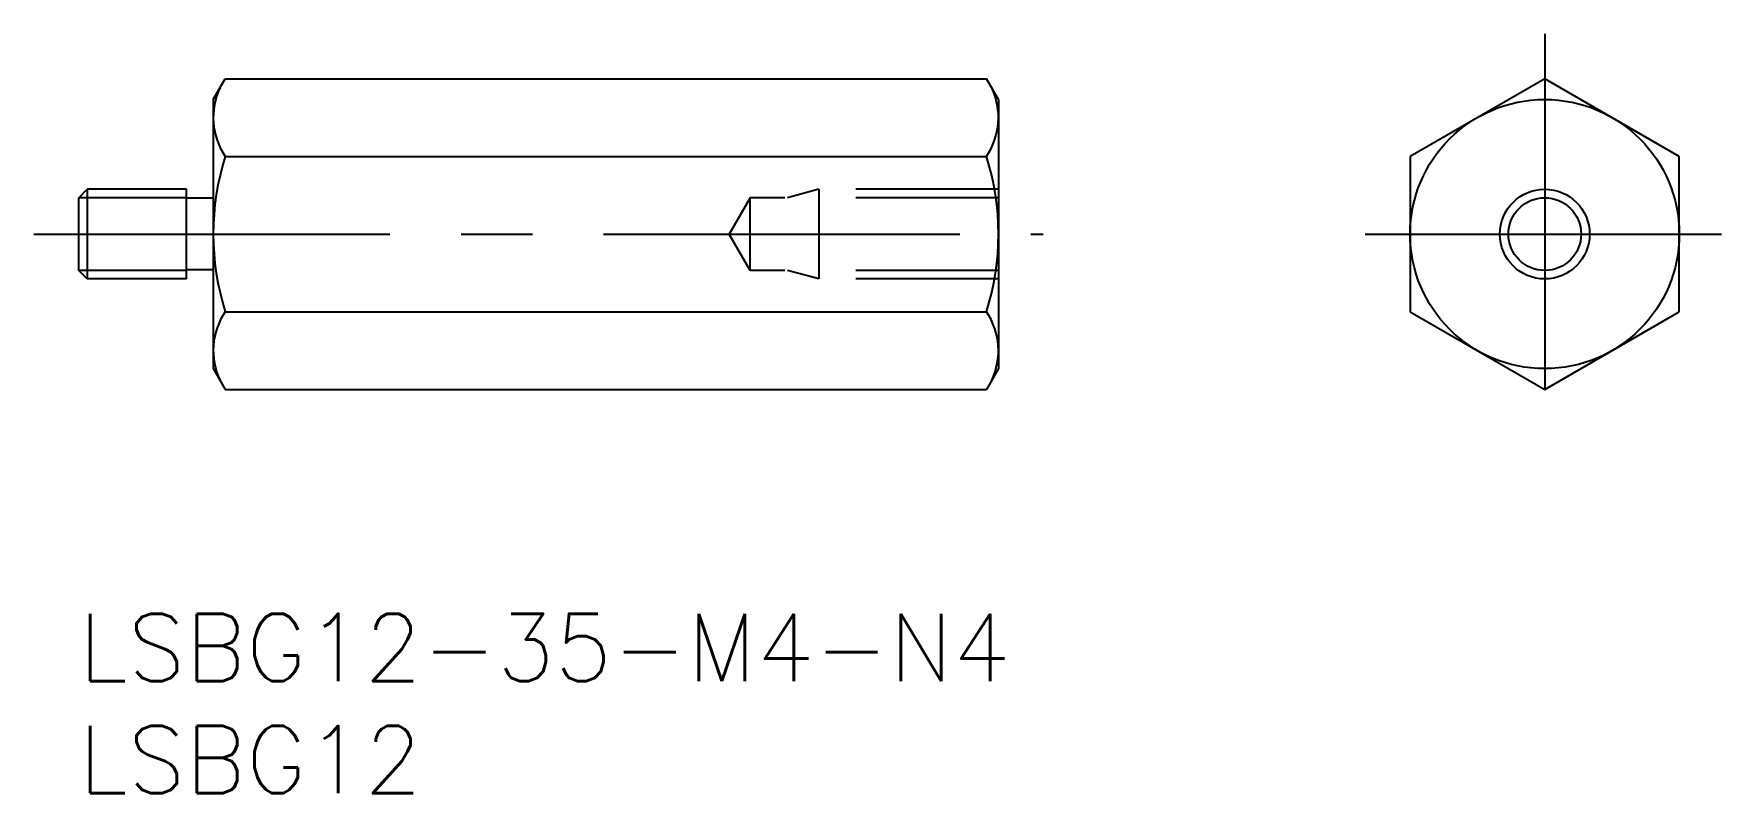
# Model space of a CAD drawing. Extents: x -2 to 73.4, y -8 to 25.9.
import ezdxf

# ---------------------------------------------------------------- set-up
doc = ezdxf.new("R2010")
doc.units = 0
doc.header["$LTSCALE"] = 0.5
doc.linetypes.add('CENTER', pattern=[50.8, 31.75, -6.35, 6.35, -6.35])
doc.linetypes.add('DASHED', pattern=[19.05, 12.7, -6.35])
for name, color, linetype in [('MSM_CENTER', 1, 'CENTER'), ('MSM_CONTINUOUS', 7, 'CONTINUOUS'), ('MSM_DASHED', 4, 'DASHED'), ('MSM_NARROW', 5, 'CONTINUOUS'), ('MSM_PART_NUMBER', 7, 'CONTINUOUS')]:
    doc.layers.add(name, color=color, linetype=linetype)
doc.styles.get("Standard").update_dxf_attribs({"font": 'txt.shx', "height": 3, "bigfont": 'bigfont.shx'})

# ---------------------------------------------------------------- blocks, each defined once
blk = doc.blocks.new('*U5')
at = {"layer": 'MSM_PART_NUMBER'}
blk.add_text('LSBG12-35-M4-N4', height=3, dxfattribs=at).set_placement((0, -3))
blk = doc.blocks.new('*U6')
at = {"layer": 'MSM_PART_NUMBER'}
blk.add_text('LSBG12', height=3, dxfattribs=at).set_placement((0, -8))

msp = doc.modelspace()

# ---------------------------------------------------------------- linework, layer by layer
at = {"layer": 'MSM_CENTER'}
for p, q in [((65.352, 25.856), (65.352, 8)), ((-2, 16.928), (43, 16.928)), ((57.352, 16.928), (73.352, 16.928))]:
    msp.add_line(p, q, dxfattribs=at)
at = {"layer": 'MSM_CONTINUOUS'}
for p, q in [((6, 22.928), (6.536, 23.856)), ((6.536, 23.856), (40.464, 23.856)), ((41, 22.928), (40.464, 23.856)), ((65.352, 23.856), (59.352, 20.392)), ((71.352, 20.392), (65.352, 23.856)), ((6, 22.928), (6, 10.928)), ((41, 22.928), (41, 10.928)), ((6.536, 20.392), (40.464, 20.392)), ((59.352, 20.392), (59.352, 13.464)), ((71.352, 13.464), (71.352, 20.392)), ((0, 18.549), (0.379, 18.928)), ((4.8, 18.928), (0.379, 18.928)), ((0.379, 18.928), (0.379, 14.928)), ((4.8, 14.928), (4.8, 18.928)), ((0, 15.307), (0, 18.549)), ((6, 18.528), (4.8, 18.528)), ((0.379, 14.928), (0, 15.307)), ((6, 15.328), (4.8, 15.328)), ((4.8, 14.928), (0.379, 14.928)), ((6.536, 13.464), (40.464, 13.464)), ((59.352, 13.464), (65.352, 10)), ((65.352, 10), (71.352, 13.464)), ((6, 10.928), (6.536, 10)), ((41, 10.928), (40.464, 10)), ((6.536, 10), (40.464, 10))]:
    msp.add_line(p, q, dxfattribs=at)
for radius in [6, 1.621]:
    msp.add_circle((65.352, 16.928), radius, dxfattribs=at)
for centre, radius, start, end in [((9.067, 22.124), 3.067, 154.38425, 214.38425), ((37.933, 22.124), 3.067, 325.61575, 25.61575), ((17.464, 16.928), 11.464, 162.41205, 197.58795), ((29.536, 16.928), 11.464, 342.41205, 17.58795), ((9.067, 11.732), 3.067, 145.61575, 205.61575), ((37.933, 11.732), 3.067, 334.38425, 34.38425)]:
    msp.add_arc(centre, radius, start, end, dxfattribs=at)
at = {"layer": 'MSM_DASHED'}
for p, q in [((33, 18.928), (31.6, 18.549)), ((41, 18.928), (33, 18.928)), ((33, 18.928), (33, 14.928)), ((29.936, 18.549), (29, 16.928)), ((41, 18.549), (29.936, 18.549)), ((29.936, 15.307), (29.936, 18.549)), ((29.936, 15.307), (29, 16.928)), ((41, 15.307), (29.936, 15.307)), ((33, 14.928), (31.6, 15.307)), ((41, 14.928), (33, 14.928))]:
    msp.add_line(p, q, dxfattribs=at)
at = {"layer": 'MSM_NARROW'}
for p, q in [((4.8, 18.549), (0, 18.549)), ((4.8, 15.307), (0, 15.307))]:
    msp.add_line(p, q, dxfattribs=at)
msp.add_circle((65.352, 16.928), 2, dxfattribs=at)

# ---------------------------------------------------------------- block references
at = {"layer": 'MSM_CONTINUOUS'}
for name in ['*U5', '*U6']:
    msp.add_blockref(name, (0, 0), dxfattribs=at)

doc.saveas('drawing.dxf')
